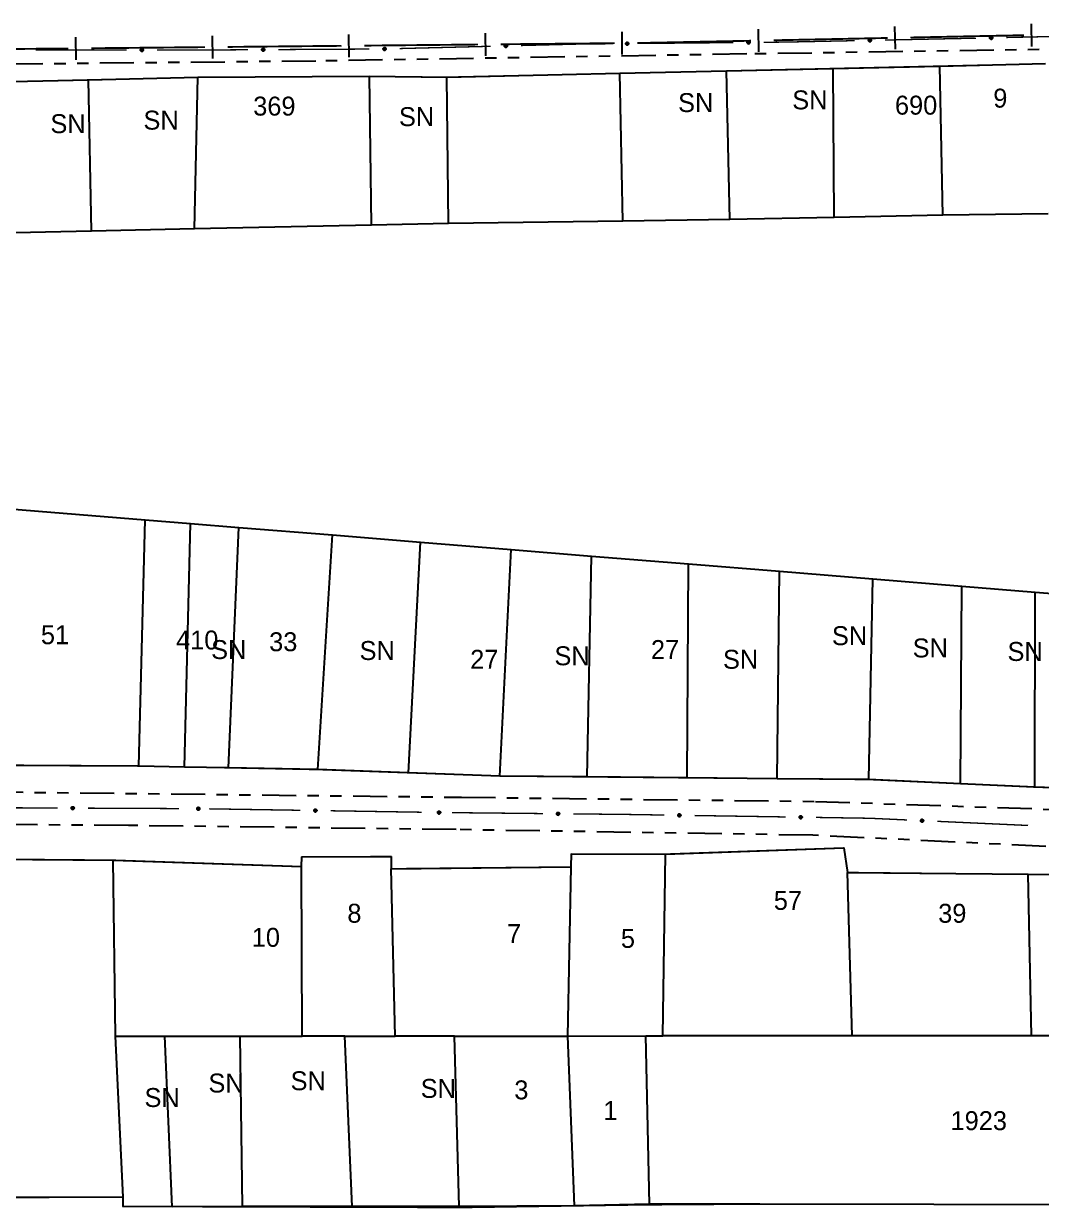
# Model space of a CAD drawing. Extents: x 203196 to 204359, y 4872588 to 4874244.
# Drawn here: x 204105.9 to 204240, y 4873557.6 to 4873713.9 of the extents above; entities that cross this region are included whole.
import ezdxf
from ezdxf.enums import TextEntityAlignment as Align

# ---------------------------------------------------------------- set-up
doc = ezdxf.new("R2010")
doc.units = 0
doc.header["$LTSCALE"] = 1.5
doc.header["$MEASUREMENT"] = 0
doc.linetypes.add('TRACO_25', pattern=[8, 3, -1, 1, -1, 1, -1])
for name, color, linetype in [('CD_MALHA_LOTES', 7, 'CONTINUOUS'), ('LM-LIM-SETORES-BAIRROS', 250, 'CONTINUOUS'), ('RU-QUADRA', 210, 'CONTINUOUS'), ('SV-EIXO-RUA-N-PAV', 6, 'CONTINUOUS'), ('SV-RUA-NAO-PAV', 7, 'CONTINUOUS'), ('Th_NmrPort', 1, 'CONTINUOUS')]:
    doc.layers.add(name, color=color, linetype=linetype)

msp = doc.modelspace()

# ---------------------------------------------------------------- linework, layer by layer
at = {"layer": 'CD_MALHA_LOTES', "linetype": 'Continuous', "flags": 128}
for points in [[(204161.649775, 4873706.824775), (204184.482501, 4873707.334214)], [(204184.482501, 4873707.334214), (204198.512953, 4873707.650781)], [(204184.844024, 4873687.829437), (204184.482501, 4873707.334214)], [(204198.512953, 4873707.650781), (204212.592123, 4873707.968446)], [(204198.9757, 4873688.025681), (204198.512953, 4873707.650781)], [(204212.592123, 4873707.968446), (204226.64793, 4873708.285584)], [(204212.70841, 4873688.305556), (204212.592123, 4873707.968446)], [(204226.64793, 4873708.285584), (204240.568595, 4873708.599673)], [(204227.053846, 4873688.597918), (204226.64793, 4873708.285584)], [(204100.287601, 4873706.144831), (204114.419781, 4873706.468412)], [(204114.419781, 4873706.468412), (204128.830483, 4873706.798371)], [(204114.80026, 4873686.52219), (204114.419781, 4873706.468412)], [(204128.384003, 4873686.824741), (204128.830483, 4873706.798371)], [(204128.830483, 4873706.798371), (204151.476302, 4873706.933023)], [(204151.476302, 4873706.933023), (204161.649775, 4873706.824775)], [(204151.745051, 4873687.30295), (204151.476302, 4873706.933023)], [(204161.898735, 4873687.5108), (204161.649775, 4873706.824775)], [(204212.70841, 4873688.305556), (204198.9757, 4873688.025681)], [(204227.053846, 4873688.597918), (204212.70841, 4873688.305556)], [(204240.963448, 4873688.772843), (204227.053846, 4873688.597918)], [(204128.384003, 4873686.824741), (204114.80026, 4873686.52219)], [(204151.745051, 4873687.30295), (204128.384003, 4873686.824741)], [(204161.898735, 4873687.5108), (204151.745051, 4873687.30295)], [(204184.844024, 4873687.829437), (204161.898735, 4873687.5108)], [(204198.9757, 4873688.025681), (204184.844024, 4873687.829437)], [(204114.80026, 4873686.52219), (204100.664875, 4873686.207352)], [(204098.611035, 4873650.337062), (204121.872679, 4873648.444649)], [(204121.068687, 4873615.94393), (204121.872679, 4873648.444649)], [(204121.872679, 4873648.444649), (204127.846459, 4873647.958662)], [(204127.067441, 4873615.827135), (204127.846459, 4873647.958662)], [(204127.846459, 4873647.958662), (204134.222182, 4873647.439976)], [(204132.859755, 4873615.71436), (204134.222182, 4873647.439976)], [(204134.222182, 4873647.439976), (204146.578416, 4873646.434755)], [(204144.649164, 4873615.482847), (204146.578416, 4873646.434755)], [(204146.578416, 4873646.434755), (204158.206866, 4873645.488741)], [(204156.616146, 4873615.057477), (204158.206866, 4873645.488741)], [(204158.206866, 4873645.488741), (204170.138674, 4873644.518049)], [(204168.66159, 4873614.627998), (204170.138674, 4873644.518049)], [(204170.138674, 4873644.518049), (204180.717965, 4873643.657388)], [(204180.167877, 4873614.519375), (204180.717965, 4873643.657388)], [(204180.717965, 4873643.657388), (204193.519221, 4873642.615963)], [(204193.355144, 4873614.394884), (204193.519221, 4873642.615963)], [(204193.519221, 4873642.615963), (204205.500092, 4873641.641279)], [(204205.230454, 4873614.282777), (204205.500092, 4873641.641279)], [(204205.500092, 4873641.641279), (204217.809549, 4873640.639864)], [(204217.305822, 4873614.168782), (204217.809549, 4873640.639864)], [(204217.809549, 4873640.639864), (204229.569919, 4873639.683118)], [(204229.390232, 4873613.615412), (204229.569919, 4873639.683118)], [(204229.569919, 4873639.683118), (204239.244788, 4873638.896035)], [(204239.199091, 4873613.166244), (204239.244788, 4873638.896035)], [(204239.244788, 4873638.896035), (204249.286818, 4873638.079083)], [(204121.068687, 4873615.94393), (204098.243493, 4873616.056042)], [(204127.067441, 4873615.827135), (204121.068687, 4873615.94393)], [(204132.859755, 4873615.71436), (204127.067441, 4873615.827135)], [(204144.649164, 4873615.482847), (204132.859755, 4873615.71436)], [(204156.616146, 4873615.057477), (204144.649164, 4873615.482847)], [(204168.66159, 4873614.627998), (204156.616146, 4873615.057477)], [(204180.167877, 4873614.519375), (204168.66159, 4873614.627998)], [(204193.355144, 4873614.394884), (204180.167877, 4873614.519375)], [(204205.230454, 4873614.282777), (204193.355144, 4873614.394884)], [(204217.305822, 4873614.168782), (204205.230454, 4873614.282777)], [(204229.390232, 4873613.615412), (204217.305822, 4873614.168782)], [(204239.199091, 4873613.166244), (204229.390232, 4873613.615412)], [(204249.573125, 4873612.809337), (204239.199091, 4873613.166244)], [(204069.84005, 4873603.954763), (204117.677887, 4873603.555128)], [(204142.506696, 4873602.710357), (204142.524713, 4873603.96585)], [(204142.524713, 4873603.96585), (204154.29891, 4873604.044569)], [(204154.29891, 4873604.044569), (204154.335612, 4873602.423479)], [(204178.056147, 4873602.662777), (204178.089442, 4873604.366494)], [(204178.089442, 4873604.366494), (204190.493775, 4873604.356172)], [(204190.139159, 4873580.35465), (204190.493775, 4873604.356172)], [(204190.493775, 4873604.356172), (204214.000902, 4873605.17204)], [(204214.000902, 4873605.17204), (204214.468691, 4873601.93199)], [(204117.977616, 4873580.345363), (204117.677887, 4873603.555128)], [(204117.677887, 4873603.555128), (204142.506696, 4873602.710357)], [(204142.572759, 4873580.348528), (204142.506696, 4873602.710357)], [(204154.335612, 4873602.423479), (204178.056147, 4873602.662777)], [(204154.828674, 4873580.350105), (204154.335612, 4873602.423479)], [(204177.628429, 4873580.35304), (204178.056147, 4873602.662777)], [(204214.468691, 4873601.93199), (204238.313437, 4873601.679668)], [(204215.091814, 4873580.357861), (204214.468691, 4873601.93199)], [(204238.313437, 4873601.679668), (204251.456481, 4873601.563463)], [(204238.764617, 4873580.360908), (204238.313437, 4873601.679668)], [(204117.977616, 4873580.345363), (204124.473442, 4873580.346199)], [(204119.005839, 4873559.080837), (204117.977616, 4873580.345363)], [(204124.473442, 4873580.346199), (204134.389162, 4873580.347475)], [(204125.461727, 4873557.836295), (204124.473442, 4873580.346199)], [(204134.389162, 4873580.347475), (204142.572759, 4873580.348528)], [(204134.710417, 4873557.856428), (204134.389162, 4873580.347475)], [(204148.203114, 4873580.349253), (204142.572759, 4873580.348528)], [(204148.203114, 4873580.349253), (204154.828674, 4873580.350105)], [(204149.166835, 4873557.856428), (204148.203114, 4873580.349253)], [(204162.659573, 4873580.351113), (204154.828674, 4873580.350105)], [(204162.659573, 4873580.351113), (204177.628429, 4873580.35304)], [(204163.301999, 4873557.856428), (204162.659573, 4873580.351113)], [(204177.628429, 4873580.35304), (204187.908959, 4873580.354363)], [(204178.473029, 4873557.937831), (204177.628429, 4873580.35304)], [(204187.908959, 4873580.354363), (204190.139159, 4873580.35465)], [(204188.35979, 4873558.177682), (204187.908959, 4873580.354363)], [(204280.714868, 4873580.366307), (204271.785313, 4873558.06069), (204202.922839, 4873558.170631), (204188.35979, 4873558.177682)], [(204215.091814, 4873580.357861), (204190.139159, 4873580.35465)], [(204238.764617, 4873580.360908), (204215.091814, 4873580.357861)], [(204248.233184, 4873580.362127), (204238.764617, 4873580.360908)], [(204119.005839, 4873559.080837), (204074.357603, 4873558.962721)], [(204118.968983, 4873557.856428), (204119.005839, 4873559.080837)], [(204125.461727, 4873557.836295), (204118.968983, 4873557.856428)], [(204134.710417, 4873557.856428), (204125.461727, 4873557.836295)], [(204149.166835, 4873557.856428), (204134.710417, 4873557.856428)], [(204163.301999, 4873557.856428), (204149.166835, 4873557.856428)], [(204178.473029, 4873557.937831), (204163.301999, 4873557.856428)], [(204188.35979, 4873558.177682), (204178.473029, 4873557.937831)]]:
    msp.add_lwpolyline(points, dxfattribs=at)
at = {"layer": 'LM-LIM-SETORES-BAIRROS'}
for points in [[(204220.792579, 4873710.506143), (204220.731817, 4873713.505527)], [(204238.788886, 4873710.870712), (204238.728125, 4873713.870096)], [(204112.786943, 4873709.112086), (204112.758039, 4873712.111947)], [(204130.786108, 4873709.285512), (204130.757203, 4873712.285373)], [(204148.785272, 4873709.458939), (204148.756368, 4873712.458799)], [(204166.784437, 4873709.632365), (204166.755532, 4873712.632226)], [(204184.783601, 4873709.805791), (204184.754697, 4873712.805652)], [(204202.796271, 4873710.141574), (204202.73551, 4873713.140958)]]:
    msp.add_lwpolyline(points, dxfattribs=at)
at = {"layer": 'LM-LIM-SETORES-BAIRROS', "const_width": 0.25}
for points in [[(204187.501303, 4873711.332036), (204201.766095, 4873711.621012)], [(204204.76548, 4873711.681774), (204219.762403, 4873711.985581)], [(204222.761788, 4873712.046343), (204237.758711, 4873712.35015)], [(204096.773234, 4873710.45786), (204111.772537, 4873710.602382)], [(204114.772398, 4873710.631286), (204129.771702, 4873710.775808)], [(204132.771563, 4873710.804712), (204147.770866, 4873710.949234)], [(204150.770727, 4873710.978139), (204165.770031, 4873711.12266)], [(204168.769892, 4873711.151565), (204183.769195, 4873711.296087)], [(204186.769056, 4873711.324991), (204187.501303, 4873711.332036)]]:
    msp.add_lwpolyline(points, dxfattribs=at)
at = {"layer": 'RU-QUADRA', "linetype": 'Continuous', "const_width": 0.18, "flags": 128}
for points in [[(204240.568595, 4873708.599673), (204226.64793, 4873708.285584), (204212.592123, 4873707.968446), (204198.512953, 4873707.650781), (204184.482501, 4873707.334214), (204161.649775, 4873706.824775), (204151.476302, 4873706.933023), (204128.830483, 4873706.798371), (204114.419781, 4873706.468412), (204100.287601, 4873706.144831)], [(204098.243493, 4873616.056042), (204108.884292, 4873616.003777), (204121.068687, 4873615.94393), (204132.859755, 4873615.71436), (204144.73108, 4873615.481238), (204156.616146, 4873615.057477), (204168.66159, 4873614.627998), (204193.355144, 4873614.394884), (204205.230454, 4873614.282777), (204217.305822, 4873614.168782), (204229.390232, 4873613.615412), (204239.199091, 4873613.166244), (204249.573125, 4873612.809337)], [(204251.456481, 4873601.563463), (204238.313437, 4873601.679668), (204214.468691, 4873601.93199), (204214.000902, 4873605.17204), (204190.493775, 4873604.356172), (204178.089442, 4873604.366494), (204178.056147, 4873602.662777), (204166.19825, 4873602.543152), (204154.335612, 4873602.423479), (204154.29891, 4873604.044569), (204142.524713, 4873603.96585), (204142.506696, 4873602.710357), (204117.677887, 4873603.555128), (204069.84005, 4873603.954763)], [(204074.357603, 4873558.962721), (204119.005839, 4873559.080837), (204118.968983, 4873557.856428), (204163.776681, 4873557.717484), (204178.473029, 4873557.937831), (204187.294182, 4873558.07009), (204202.922839, 4873558.170631), (204271.785313, 4873558.06069)]]:
    msp.add_lwpolyline(points, dxfattribs=at)
at = {"layer": 'SV-EIXO-RUA-N-PAV'}
for points in [[(204217.295107, 4873711.779277), (204217.328471, 4873711.815039), (204217.364458, 4873711.838952), (204217.400213, 4873711.850258), (204217.434415, 4873711.85201), (204217.469606, 4873711.849861), (204217.504609, 4873711.839867), (204217.541, 4873711.820169), (204217.577109, 4873711.786953), (204217.599183, 4873711.748477), (204217.612142, 4873711.714016), (204217.616022, 4873711.678458), (204217.613362, 4873711.644306), (204217.601778, 4873711.608291), (204217.581456, 4873711.571606), (204217.547177, 4873711.536106), (204217.511736, 4873711.512904), (204217.476864, 4873711.502877), (204217.441092, 4873711.499203), (204217.40519, 4873711.501827), (204217.370888, 4873711.511835), (204217.333989, 4873711.532363), (204217.299398, 4873711.566661), (204217.275854, 4873711.601745), (204217.26534, 4873711.636467), (204217.262515, 4873711.671766), (204217.264241, 4873711.707089), (204217.272823, 4873711.742693), (204217.295107, 4873711.779277)], [(204233.291516, 4873712.109929), (204233.324824, 4873712.145743), (204233.360774, 4873712.169712), (204233.396512, 4873712.181074), (204233.43071, 4873712.182879), (204233.465905, 4873712.180785), (204233.500923, 4873712.170846), (204233.537345, 4873712.151205), (204233.573506, 4873712.118045), (204233.59564, 4873712.079604), (204233.608653, 4873712.045163), (204233.612589, 4873712.009611), (204233.609982, 4873711.975455), (204233.598454, 4873711.939422), (204233.57819, 4873711.902706), (204233.543966, 4873711.867152), (204233.508561, 4873711.843895), (204233.473705, 4873711.833813), (204233.437938, 4873711.830083), (204233.402033, 4873711.832651), (204233.367715, 4873711.842606), (204233.330784, 4873711.863076), (204233.29614, 4873711.89732), (204233.272541, 4873711.932367), (204233.261972, 4873711.967073), (204233.259092, 4873712.002368), (204233.260763, 4873712.037693), (204233.269289, 4873712.07331), (204233.291516, 4873712.109929)], [(204121.309424, 4873710.513382), (204121.34351, 4873710.548455), (204121.379978, 4873710.571628), (204121.415957, 4873710.582202), (204121.450187, 4873710.583255), (204121.485327, 4873710.580388), (204121.520118, 4873710.569681), (204121.5561, 4873710.549245), (204121.591523, 4873710.515298), (204121.612807, 4873710.47638), (204121.62506, 4873710.441661), (204121.628214, 4873710.406032), (204121.624857, 4873710.371941), (204121.61254, 4873710.33617), (204121.591474, 4873710.299908), (204121.556477, 4873710.265115), (204121.520569, 4873710.242642), (204121.4855, 4873710.233328), (204121.44966, 4873710.230385), (204121.41382, 4873710.233741), (204121.379729, 4873710.244448), (204121.343257, 4873710.265725), (204121.309374, 4873710.300722), (204121.28655, 4873710.33628), (204121.276747, 4873710.371209), (204121.274644, 4873710.406558), (204121.27709, 4873710.441839), (204121.286397, 4873710.47726), (204121.309424, 4873710.513382)], [(204137.308695, 4873710.553725), (204137.342588, 4873710.588986), (204137.378928, 4873710.61236), (204137.414848, 4873710.623131), (204137.449072, 4873710.624373), (204137.484227, 4873710.6217), (204137.519076, 4873710.611185), (204137.55517, 4873710.590947), (204137.59078, 4873710.557196), (204137.612278, 4873710.518396), (204137.624722, 4873710.483745), (204137.628072, 4873710.448133), (204137.624903, 4873710.414025), (204137.612783, 4873710.378186), (204137.591917, 4873710.341809), (204137.557112, 4873710.306823), (204137.521329, 4873710.284152), (204137.486312, 4873710.274646), (204137.450489, 4873710.271505), (204137.41463, 4873710.274664), (204137.380481, 4873710.285183), (204137.343892, 4873710.306259), (204137.309817, 4873710.341068), (204137.286798, 4873710.3765), (204137.276802, 4873710.411374), (204137.274504, 4873710.446712), (204137.276756, 4873710.482005), (204137.285868, 4873710.517477), (204137.308695, 4873710.553725)], [(204153.306251, 4873710.647164), (204153.339454, 4873710.683075), (204153.375333, 4873710.707149), (204153.411038, 4873710.718615), (204153.445231, 4873710.72052), (204153.480432, 4873710.718529), (204153.515479, 4873710.708692), (204153.551958, 4873710.689158), (204153.588216, 4873710.656104), (204153.610462, 4873710.617728), (204153.623576, 4873710.583325), (204153.627615, 4873710.547784), (204153.625108, 4873710.513621), (204153.613686, 4873710.477554), (204153.593529, 4873710.440779), (204153.559409, 4873710.405125), (204153.524072, 4873710.381765), (204153.489246, 4873710.371581), (204153.45349, 4873710.367746), (204153.417577, 4873710.37021), (204153.38323, 4873710.380064), (204153.34624, 4873710.400426), (204153.311496, 4873710.434568), (204153.287794, 4873710.469547), (204153.277124, 4873710.504221), (204153.274141, 4873710.539508), (204153.275709, 4873710.574838), (204153.284131, 4873710.610479), (204153.306251, 4873710.647164)], [(204169.301253, 4873711.047041), (204169.334456, 4873711.082952), (204169.370336, 4873711.107027), (204169.40604, 4873711.118492), (204169.440233, 4873711.120398), (204169.475434, 4873711.118407), (204169.510481, 4873711.10857), (204169.54696, 4873711.089035), (204169.583218, 4873711.055981), (204169.605464, 4873711.017605), (204169.618578, 4873710.983202), (204169.622617, 4873710.947662), (204169.62011, 4873710.913499), (204169.608688, 4873710.877432), (204169.588531, 4873710.840657), (204169.554411, 4873710.805003), (204169.519074, 4873710.781642), (204169.484248, 4873710.771459), (204169.448492, 4873710.767624), (204169.41258, 4873710.770087), (204169.378233, 4873710.779942), (204169.341242, 4873710.800304), (204169.306498, 4873710.834446), (204169.282796, 4873710.869425), (204169.272127, 4873710.904099), (204169.269144, 4873710.939385), (204169.270711, 4873710.974715), (204169.279133, 4873711.010357), (204169.301253, 4873711.047041)], [(204185.29959, 4873711.352196), (204185.333342, 4873711.387591), (204185.369588, 4873711.41111), (204185.405465, 4873711.422025), (204185.439683, 4873711.423403), (204185.474849, 4873711.42087), (204185.50974, 4873711.410494), (204185.545914, 4873711.390401), (204185.581658, 4873711.356792), (204185.603311, 4873711.318078), (204185.615893, 4873711.283477), (204185.619385, 4873711.247879), (204185.616352, 4873711.213758), (204185.604376, 4873711.177872), (204185.583654, 4873711.141411), (204185.54899, 4873711.106287), (204185.513297, 4873711.083474), (204185.478318, 4873711.073828), (204185.442508, 4873711.070544), (204185.406637, 4873711.07356), (204185.372446, 4873711.083942), (204185.335774, 4873711.104872), (204185.301559, 4873711.139545), (204185.278399, 4873711.174885), (204185.268265, 4873711.209719), (204185.265826, 4873711.245047), (204185.267937, 4873711.280349), (204185.276907, 4873711.315857), (204185.29959, 4873711.352196)], [(204201.298853, 4873711.505672), (204201.332605, 4873711.541068), (204201.368852, 4873711.564586), (204201.404728, 4873711.575501), (204201.438947, 4873711.576879), (204201.474113, 4873711.574347), (204201.509004, 4873711.563971), (204201.545178, 4873711.543877), (204201.580922, 4873711.510268), (204201.602575, 4873711.471554), (204201.615157, 4873711.436953), (204201.618649, 4873711.401355), (204201.615616, 4873711.367234), (204201.60364, 4873711.331348), (204201.582918, 4873711.294887), (204201.548254, 4873711.259763), (204201.512561, 4873711.23695), (204201.477582, 4873711.227304), (204201.441772, 4873711.22402), (204201.405901, 4873711.227036), (204201.37171, 4873711.237419), (204201.335037, 4873711.258348), (204201.300823, 4873711.293021), (204201.277663, 4873711.328361), (204201.267529, 4873711.363195), (204201.26509, 4873711.398523), (204201.267201, 4873711.433825), (204201.276171, 4873711.469333), (204201.298853, 4873711.505672)], [(204112.189322, 4873610.525419), (204112.223574, 4873610.56033), (204112.260151, 4873610.583331), (204112.296179, 4873610.593735), (204112.330414, 4873610.594626), (204112.36554, 4873610.591593), (204112.40028, 4873610.580722), (204112.436165, 4873610.560116), (204112.471428, 4873610.526002), (204112.492527, 4873610.486984), (204112.504616, 4873610.452208), (204112.507601, 4873610.416564), (204112.504083, 4873610.38249), (204112.491598, 4873610.346777), (204112.47036, 4873610.310615), (204112.4352, 4873610.275987), (204112.399186, 4873610.253684), (204112.364073, 4873610.244536), (204112.32822, 4873610.241762), (204112.292396, 4873610.245288), (204112.258356, 4873610.256156), (204112.221985, 4873610.277605), (204112.188267, 4873610.312761), (204112.165612, 4873610.348426), (204112.155974, 4873610.383401), (204112.154038, 4873610.418761), (204112.156651, 4873610.454029), (204112.166125, 4873610.489406), (204112.189322, 4873610.525419)], [(204128.755739, 4873610.450352), (204128.790385, 4873610.484874), (204128.82722, 4873610.507458), (204128.863364, 4873610.517453), (204128.897606, 4873610.517956), (204128.932696, 4873610.514525), (204128.967311, 4873610.503261), (204129.00296, 4873610.482249), (204129.037833, 4873610.447738), (204129.058489, 4873610.408483), (204129.070183, 4873610.373572), (204129.072764, 4873610.337896), (204129.06886, 4873610.303864), (204129.055971, 4873610.268296), (204129.034324, 4873610.232377), (204128.998773, 4873610.19815), (204128.962509, 4873610.176256), (204128.927295, 4873610.167507), (204128.891413, 4873610.16514), (204128.855631, 4873610.169072), (204128.821716, 4873610.180325), (204128.785591, 4873610.202184), (204128.752274, 4873610.237721), (204128.730024, 4873610.273641), (204128.720783, 4873610.308723), (204128.719248, 4873610.344102), (204128.722261, 4873610.379338), (204128.732135, 4873610.414605), (204128.755739, 4873610.450352)], [(204144.188442, 4873610.203919), (204144.223087, 4873610.23844), (204144.259922, 4873610.261025), (204144.296067, 4873610.271019), (204144.330309, 4873610.271523), (204144.365399, 4873610.268092), (204144.400013, 4873610.256828), (204144.435662, 4873610.235816), (204144.470536, 4873610.201305), (204144.491192, 4873610.16205), (204144.502886, 4873610.127139), (204144.505467, 4873610.091463), (204144.501563, 4873610.057431), (204144.488673, 4873610.021862), (204144.467027, 4873609.985943), (204144.431476, 4873609.951717), (204144.395212, 4873609.929823), (204144.359998, 4873609.921074), (204144.324115, 4873609.918707), (204144.288333, 4873609.922638), (204144.254419, 4873609.933891), (204144.218293, 4873609.955751), (204144.184976, 4873609.991287), (204144.162727, 4873610.027207), (204144.153486, 4873610.062289), (204144.151951, 4873610.097668), (204144.154964, 4873610.132905), (204144.164838, 4873610.168171), (204144.188442, 4873610.203919)], [(204160.491415, 4873609.94278), (204160.525864, 4873609.977497), (204160.562571, 4873610.00029), (204160.598658, 4873610.010488), (204160.632897, 4873610.011186), (204160.668006, 4873610.007953), (204160.702684, 4873609.996885), (204160.738451, 4873609.976075), (204160.773519, 4873609.941762), (204160.794397, 4873609.902625), (204160.806288, 4873609.86778), (204160.809071, 4873609.83212), (204160.80536, 4873609.798066), (204160.792671, 4873609.762425), (204160.771229, 4873609.726384), (204160.735872, 4873609.691957), (204160.699732, 4873609.669858), (204160.664568, 4873609.66091), (204160.6287, 4873609.65834), (204160.592896, 4873609.662069), (204160.558918, 4873609.67313), (204160.52267, 4873609.694785), (204160.489152, 4873609.730132), (204160.4667, 4873609.765926), (204160.457261, 4873609.800955), (204160.455525, 4873609.836325), (204160.458339, 4873609.871578), (204160.468014, 4873609.9069), (204160.491415, 4873609.94278)], [(204176.184896, 4873609.780986), (204176.219346, 4873609.815702), (204176.256052, 4873609.838495), (204176.29214, 4873609.848694), (204176.326379, 4873609.849391), (204176.361487, 4873609.846159), (204176.396165, 4873609.835091), (204176.431932, 4873609.814281), (204176.467, 4873609.779967), (204176.487878, 4873609.74083), (204176.499769, 4873609.705986), (204176.502552, 4873609.670325), (204176.498841, 4873609.636272), (204176.486153, 4873609.600631), (204176.46471, 4873609.56459), (204176.429353, 4873609.530162), (204176.393213, 4873609.508064), (204176.358049, 4873609.499116), (204176.322181, 4873609.496545), (204176.286377, 4873609.500275), (204176.2524, 4873609.511336), (204176.216151, 4873609.53299), (204176.182634, 4873609.568338), (204176.160181, 4873609.604131), (204176.150742, 4873609.63916), (204176.149006, 4873609.67453), (204176.15182, 4873609.709783), (204176.161495, 4873609.745105), (204176.184896, 4873609.780986)], [(204192.18415, 4873609.578354), (204192.218787, 4873609.612884), (204192.255617, 4873609.635478), (204192.291759, 4873609.645482), (204192.326001, 4873609.645993), (204192.361091, 4873609.642572), (204192.395709, 4873609.631316), (204192.431363, 4873609.610313), (204192.466245, 4873609.575811), (204192.486911, 4873609.536561), (204192.498614, 4873609.501653), (204192.501203, 4873609.465978), (204192.497308, 4873609.431945), (204192.484428, 4873609.396373), (204192.46279, 4873609.360449), (204192.427248, 4873609.326213), (204192.390989, 4873609.30431), (204192.355777, 4873609.295552), (204192.319895, 4873609.293176), (204192.284113, 4873609.297099), (204192.250195, 4873609.308343), (204192.214064, 4873609.330194), (204192.180738, 4873609.365722), (204192.15848, 4873609.401636), (204192.14923, 4873609.436716), (204192.147686, 4873609.472094), (204192.15069, 4873609.507331), (204192.160556, 4873609.542601), (204192.18415, 4873609.578354)], [(204208.182174, 4873609.326909), (204208.216811, 4873609.361439), (204208.253641, 4873609.384033), (204208.289783, 4873609.394036), (204208.324025, 4873609.394548), (204208.359116, 4873609.391126), (204208.393733, 4873609.379871), (204208.429387, 4873609.358868), (204208.464269, 4873609.324365), (204208.484935, 4873609.285116), (204208.496638, 4873609.250207), (204208.499228, 4873609.214532), (204208.495332, 4873609.180499), (204208.482452, 4873609.144927), (204208.460814, 4873609.109003), (204208.425272, 4873609.074767), (204208.389013, 4873609.052864), (204208.353801, 4873609.044107), (204208.31792, 4873609.04173), (204208.282137, 4873609.045653), (204208.248219, 4873609.056898), (204208.212088, 4873609.078748), (204208.178762, 4873609.114276), (204208.156504, 4873609.15019), (204208.147254, 4873609.18527), (204208.14571, 4873609.220649), (204208.148714, 4873609.255886), (204208.15858, 4873609.291155), (204208.182174, 4873609.326909)], [(204224.177342, 4873608.875022), (204224.212993, 4873608.908504), (204224.250479, 4873608.92999), (204224.286903, 4873608.938912), (204224.321145, 4873608.938403), (204224.356118, 4873608.933937), (204224.390385, 4873608.921654), (204224.425397, 4873608.899598), (204224.459235, 4873608.864071), (204224.478722, 4873608.824223), (204224.489379, 4873608.788982), (204224.490904, 4873608.753245), (204224.485997, 4873608.719343), (204224.472061, 4873608.684171), (204224.449363, 4873608.648908), (204224.412816, 4873608.615747), (204224.37592, 4873608.594934), (204224.340463, 4873608.58723), (204224.304526, 4873608.585924), (204224.268876, 4873608.590912), (204224.235309, 4873608.603162), (204224.199845, 4873608.62608), (204224.167593, 4873608.662585), (204224.146415, 4873608.699147), (204224.138215, 4873608.734487), (204224.137726, 4873608.769896), (204224.141779, 4873608.805028), (204224.152692, 4873608.839987), (204224.177342, 4873608.875022)]]:
    msp.add_lwpolyline(points, close=True, dxfattribs=at)
for points in [[(204217.264241, 4873711.707089), (204217.599183, 4873711.748477)], [(204217.267142, 4873711.690601), (204217.600652, 4873711.732927)], [(204217.272823, 4873711.742693), (204217.577109, 4873711.786953)], [(204217.273264, 4873711.724847), (204217.583554, 4873711.768062)], [(204217.284842, 4873711.759204), (204217.55557, 4873711.801608)], [(204217.295107, 4873711.779277), (204217.541, 4873711.820169)], [(204217.314072, 4873711.798019), (204217.515419, 4873711.829445)], [(204217.328471, 4873711.815039), (204217.504609, 4873711.839867)], [(204217.348926, 4873711.828759), (204217.478277, 4873711.843696)], [(204217.364458, 4873711.838952), (204217.469606, 4873711.849861)], [(204233.259092, 4873712.002368), (204233.608653, 4873712.045163)], [(204233.260763, 4873712.037693), (204233.59564, 4873712.079604)], [(204233.261972, 4873711.967073), (204233.612589, 4873712.009611)], [(204233.263139, 4873711.984346), (204233.608921, 4873712.024736)], [(204233.26369, 4873712.021209), (204233.597134, 4873712.064056)], [(204233.269289, 4873712.07331), (204233.573506, 4873712.118045)], [(204233.269758, 4873712.055465), (204233.57998, 4873712.099164)], [(204233.270743, 4873711.949028), (204233.608279, 4873711.991965)], [(204233.272541, 4873711.932367), (204233.609982, 4873711.975455)], [(204233.281283, 4873712.08984), (204233.551944, 4873712.132666)], [(204233.286532, 4873711.91389), (204233.599513, 4873711.956285)], [(204233.291516, 4873712.109929), (204233.537345, 4873712.151205)], [(204233.29614, 4873711.89732), (204233.598454, 4873711.939422)], [(204233.310452, 4873712.1287), (204233.51175, 4873712.160441)], [(204233.317267, 4873711.881812), (204233.58529, 4873711.920485)], [(204233.324824, 4873712.145743), (204233.500923, 4873712.170846)], [(204233.330784, 4873711.863076), (204233.57819, 4873711.902706)], [(204233.345258, 4873712.159495), (204233.474585, 4873712.174634)], [(204233.354702, 4873711.855341), (204233.553332, 4873711.884293)], [(204233.360774, 4873712.169712), (204233.465905, 4873712.180785)], [(204233.367715, 4873711.842606), (204233.543966, 4873711.867152)], [(204233.389199, 4873711.83836), (204233.51986, 4873711.854893)], [(204233.402033, 4873711.832651), (204233.508561, 4873711.843895)], [(204121.274644, 4873710.406558), (204121.62506, 4873710.441661)], [(204121.276747, 4873710.371209), (204121.628214, 4873710.406032)], [(204121.27709, 4873710.441839), (204121.612807, 4873710.47638)], [(204121.278293, 4873710.388452), (204121.624879, 4873710.421233)], [(204121.279654, 4873710.425294), (204121.613959, 4873710.460803)], [(204121.285119, 4873710.352975), (204121.623517, 4873710.388485)], [(204121.286397, 4873710.47726), (204121.591523, 4873710.515298)], [(204121.286474, 4873710.459408), (204121.597581, 4873710.49628)], [(204121.28655, 4873710.33628), (204121.624857, 4873710.371941)], [(204121.298751, 4873710.493522), (204121.570288, 4873710.53039)], [(204121.300132, 4873710.317499), (204121.613969, 4873710.353006)], [(204121.309374, 4873710.300722), (204121.61254, 4873710.33617)], [(204121.309424, 4873710.513382), (204121.5561, 4873710.549245)], [(204121.328767, 4873710.531732), (204121.530714, 4873710.559041)], [(204121.330155, 4873710.284753), (204121.598963, 4873710.317527)], [(204121.343257, 4873710.265725), (204121.591474, 4873710.299908)], [(204121.34351, 4873710.548455), (204121.520118, 4873710.569681)], [(204121.364242, 4873710.561755), (204121.49387, 4873710.574048)], [(204121.366999, 4873710.257466), (204121.566217, 4873710.282047)], [(204121.379729, 4873710.244448), (204121.556477, 4873710.265115)], [(204121.379978, 4873710.571628), (204121.485327, 4873710.580388)], [(204121.401114, 4873710.239731), (204121.532107, 4873710.253388)], [(204121.41382, 4873710.233741), (204121.520569, 4873710.242642)], [(204137.274504, 4873710.446712), (204137.624722, 4873710.483745)], [(204137.276756, 4873710.482005), (204137.612278, 4873710.518396)], [(204137.276802, 4873710.411374), (204137.628072, 4873710.448133)], [(204137.278253, 4873710.428626), (204137.624653, 4873710.463316)], [(204137.279412, 4873710.465475), (204137.613516, 4873710.502826)], [(204137.285275, 4873710.393187), (204137.623472, 4873710.430561)], [(204137.285868, 4873710.517477), (204137.59078, 4873710.557196)], [(204137.286043, 4873710.499626), (204137.596943, 4873710.538211)], [(204137.286798, 4873710.3765), (204137.624903, 4873710.414025)], [(204137.298132, 4873710.533808), (204137.569462, 4873710.57217)], [(204137.300483, 4873710.357795), (204137.61412, 4873710.39503)], [(204137.308695, 4873710.553725), (204137.55517, 4873710.590947)], [(204137.309817, 4873710.341068), (204137.612783, 4873710.378186)], [(204137.327937, 4873710.572182), (204137.529731, 4873710.600603)], [(204137.330686, 4873710.325215), (204137.599309, 4873710.359469)], [(204137.342588, 4873710.588986), (204137.519076, 4873710.611185)], [(204137.343892, 4873710.306259), (204137.591917, 4873710.341809)], [(204137.363246, 4873710.6024), (204137.492805, 4873710.615406)], [(204137.36768, 4873710.298131), (204137.56676, 4873710.323808)], [(204137.378928, 4873710.61236), (204137.484227, 4873710.6217)], [(204137.380481, 4873710.285183), (204137.557112, 4873710.306823)], [(204137.401892, 4873710.280584), (204137.532808, 4873710.294963)], [(204137.41463, 4873710.274664), (204137.521329, 4873710.284152)], [(204153.274141, 4873710.539508), (204153.623576, 4873710.583325)], [(204153.275709, 4873710.574838), (204153.610462, 4873710.617728)], [(204153.277124, 4873710.504221), (204153.627615, 4873710.547784)], [(204153.278241, 4873710.521498), (204153.623903, 4873710.562898)], [(204153.278684, 4873710.558363), (204153.612001, 4873710.602184)], [(204153.284131, 4873710.610479), (204153.588216, 4873710.656104)], [(204153.284652, 4873710.592636), (204153.594745, 4873710.637242)], [(204153.285948, 4873710.486202), (204153.623357, 4873710.530126)], [(204153.287794, 4873710.469547), (204153.625108, 4873710.513621)], [(204153.296076, 4873710.627045), (204153.566611, 4873710.670662)], [(204153.30184, 4873710.451111), (204153.614695, 4873710.494421)], [(204153.306251, 4873710.647164), (204153.551958, 4873710.689158)], [(204153.311496, 4873710.434568), (204153.613686, 4873710.477554)], [(204153.325132, 4873710.66599), (204153.526336, 4873710.698319)], [(204153.332668, 4873710.419123), (204153.600577, 4873710.458579)], [(204153.339454, 4873710.683075), (204153.515479, 4873710.708692)], [(204153.34624, 4873710.400426), (204153.593529, 4873710.440779)], [(204153.359848, 4873710.696887), (204153.48913, 4873710.712403)], [(204153.370181, 4873710.392761), (204153.568725, 4873710.422294)], [(204153.375333, 4873710.707149), (204153.480432, 4873710.718529)], [(204153.38323, 4873710.380064), (204153.559409, 4873710.405125)], [(204153.404727, 4873710.375881), (204153.535339, 4873710.392796)], [(204153.417577, 4873710.37021), (204153.524072, 4873710.381765)], [(204169.269144, 4873710.939385), (204169.618578, 4873710.983202)], [(204169.270711, 4873710.974715), (204169.605464, 4873711.017605)], [(204169.272127, 4873710.904099), (204169.622617, 4873710.947662)], [(204169.273243, 4873710.921375), (204169.618905, 4873710.962776)], [(204169.273686, 4873710.95824), (204169.607003, 4873711.002062)], [(204169.279133, 4873711.010357), (204169.583218, 4873711.055981)], [(204169.279654, 4873710.992513), (204169.589747, 4873711.037119)], [(204169.28095, 4873710.886079), (204169.618359, 4873710.930003)], [(204169.282796, 4873710.869425), (204169.62011, 4873710.913499)], [(204169.291079, 4873711.026922), (204169.561613, 4873711.070539)], [(204169.296842, 4873710.850988), (204169.609697, 4873710.894298)], [(204169.301253, 4873711.047041), (204169.54696, 4873711.089035)], [(204169.306498, 4873710.834446), (204169.608688, 4873710.877432)], [(204169.320134, 4873711.065867), (204169.521338, 4873711.098196)], [(204169.32767, 4873710.819), (204169.595579, 4873710.858457)], [(204169.334456, 4873711.082952), (204169.510481, 4873711.10857)], [(204169.341242, 4873710.800304), (204169.588531, 4873710.840657)], [(204169.35485, 4873711.096764), (204169.484132, 4873711.112281)], [(204169.365183, 4873710.792639), (204169.563727, 4873710.822172)], [(204169.370336, 4873711.107027), (204169.475434, 4873711.118407)], [(204169.378233, 4873710.779942), (204169.554411, 4873710.805003)], [(204169.399729, 4873710.775758), (204169.530341, 4873710.792673)], [(204169.41258, 4873710.770087), (204169.519074, 4873710.781642)], [(204185.265826, 4873711.245047), (204185.615893, 4873711.283477)], [(204185.267937, 4873711.280349), (204185.603311, 4873711.318078)], [(204185.268265, 4873711.209719), (204185.619385, 4873711.247879)], [(204185.269647, 4873711.226976), (204185.615906, 4873711.263048)], [(204185.270658, 4873711.26383), (204185.604611, 4873711.302513)], [(204185.27681, 4873711.191566), (204185.614855, 4873711.230288)], [(204185.276907, 4873711.315857), (204185.581658, 4873711.356792)], [(204185.277153, 4873711.298007), (204185.587897, 4873711.337832)], [(204185.278399, 4873711.174885), (204185.616352, 4873711.213758)], [(204185.289106, 4873711.332236), (204185.56028, 4873711.371681)], [(204185.292159, 4873711.156234), (204185.605645, 4873711.19472)], [(204185.29959, 4873711.352196), (204185.545914, 4873711.390401)], [(204185.301559, 4873711.139545), (204185.604376, 4873711.177872)], [(204185.318758, 4873711.370729), (204185.520436, 4873711.399955)], [(204185.322491, 4873711.123775), (204185.590976, 4873711.1591)], [(204185.333342, 4873711.387591), (204185.50974, 4873711.410494)], [(204185.335774, 4873711.104872), (204185.583654, 4873711.141411)], [(204185.353946, 4873711.401087), (204185.483452, 4873711.414611)], [(204185.359594, 4873711.096839), (204185.558569, 4873711.12331)], [(204185.369588, 4873711.41111), (204185.474849, 4873711.42087)], [(204185.372446, 4873711.083942), (204185.54899, 4873711.106287)], [(204185.393875, 4873711.079428), (204185.524732, 4873711.094329)], [(204185.406637, 4873711.07356), (204185.513297, 4873711.083474)], [(204201.26509, 4873711.398523), (204201.615157, 4873711.436953)], [(204201.267201, 4873711.433825), (204201.602575, 4873711.471554)], [(204201.267529, 4873711.363195), (204201.618649, 4873711.401355)], [(204201.268911, 4873711.380453), (204201.61517, 4873711.416524)], [(204201.269922, 4873711.417306), (204201.603874, 4873711.455989)], [(204201.276074, 4873711.345042), (204201.614119, 4873711.383764)], [(204201.276171, 4873711.469333), (204201.580922, 4873711.510268)], [(204201.276417, 4873711.451483), (204201.587161, 4873711.491308)], [(204201.277663, 4873711.328361), (204201.615616, 4873711.367234)], [(204201.28837, 4873711.485712), (204201.559544, 4873711.525158)], [(204201.291423, 4873711.30971), (204201.604908, 4873711.348197)], [(204201.298853, 4873711.505672), (204201.545178, 4873711.543877)], [(204201.300823, 4873711.293021), (204201.60364, 4873711.331348)], [(204201.318022, 4873711.524205), (204201.5197, 4873711.553432)], [(204201.321755, 4873711.277251), (204201.59024, 4873711.312577)], [(204201.332605, 4873711.541068), (204201.509004, 4873711.563971)], [(204201.335037, 4873711.258348), (204201.582918, 4873711.294887)], [(204201.35321, 4873711.554564), (204201.482716, 4873711.568087)], [(204201.358857, 4873711.250315), (204201.557833, 4873711.276787)], [(204201.368852, 4873711.564586), (204201.474113, 4873711.574347)], [(204201.37171, 4873711.237419), (204201.548254, 4873711.259763)], [(204201.393139, 4873711.232905), (204201.523996, 4873711.247806)], [(204201.405901, 4873711.227036), (204201.512561, 4873711.23695)], [(204217.262515, 4873711.671766), (204217.612142, 4873711.714016)], [(204217.26534, 4873711.636467), (204217.616022, 4873711.678458)], [(204217.266534, 4873711.653739), (204217.612378, 4873711.693588)], [(204217.274082, 4873711.618408), (204217.611685, 4873711.660819)], [(204217.275854, 4873711.601745), (204217.613362, 4873711.644306)], [(204217.289817, 4873711.583246), (204217.602863, 4873711.625153)], [(204217.299398, 4873711.566661), (204217.601778, 4873711.608291)], [(204217.320501, 4873711.55112), (204217.588584, 4873711.589375)], [(204217.333989, 4873711.532363), (204217.581456, 4873711.571606)], [(204217.357895, 4873711.524591), (204217.55657, 4873711.553233)], [(204217.370888, 4873711.511835), (204217.547177, 4873711.536106)], [(204217.392365, 4873711.507555), (204217.523052, 4873711.523884)], [(204217.40519, 4873711.501827), (204217.511736, 4873711.512904)], [(204112.154038, 4873610.418761), (204112.504616, 4873610.452208)], [(204112.155974, 4873610.383401), (204112.507601, 4873610.416564)], [(204112.156651, 4873610.454029), (204112.492527, 4873610.486984)], [(204112.157602, 4873610.400638), (204112.504338, 4873610.431781)], [(204112.159137, 4873610.437473), (204112.493605, 4873610.471402)], [(204112.16426, 4873610.365129), (204112.502822, 4873610.399039)], [(204112.165612, 4873610.348426), (204112.504083, 4873610.38249)], [(204112.166117, 4873610.471554), (204112.477396, 4873610.506955)], [(204112.166125, 4873610.489406), (204112.471428, 4873610.526002)], [(204112.178556, 4873610.50561), (204112.450263, 4873610.541194)], [(204112.179105, 4873610.329582), (204112.493106, 4873610.363606)], [(204112.188267, 4873610.312761), (204112.491598, 4873610.346777)], [(204112.189322, 4873610.525419), (204112.436165, 4873610.560116)], [(204112.208752, 4873610.543677), (204112.410825, 4873610.570032)], [(204112.208973, 4873610.296695), (204112.477932, 4873610.328198)], [(204112.221985, 4873610.277605), (204112.47036, 4873610.310615)], [(204112.223574, 4873610.56033), (204112.40028, 4873610.580722)], [(204112.244368, 4873610.573532), (204112.374053, 4873610.585212)], [(204112.245688, 4873610.269234), (204112.44502, 4873610.292873)], [(204112.258356, 4873610.256156), (204112.4352, 4873610.275987)], [(204112.260151, 4873610.583331), (204112.36554, 4873610.591593)], [(204112.279719, 4873610.251338), (204112.410775, 4873610.264376)], [(204112.292396, 4873610.245288), (204112.399186, 4873610.253684)], [(204128.719248, 4873610.344102), (204129.070183, 4873610.373572)], [(204128.720783, 4873610.308723), (204129.072764, 4873610.337896)], [(204128.722261, 4873610.379338), (204129.058489, 4873610.408483)], [(204128.722606, 4873610.325939), (204129.069674, 4873610.35315)], [(204128.724559, 4873610.362755), (204129.059391, 4873610.39289)], [(204128.728862, 4873610.290357), (204129.067786, 4873610.320427)], [(204128.730024, 4873610.273641), (204129.06886, 4873610.303864)], [(204128.731925, 4873610.396755), (204129.043585, 4873610.428625)], [(204128.732135, 4873610.414605), (204129.037833, 4873610.447738)], [(204128.743303, 4873610.254644), (204129.05767, 4873610.285107)], [(204128.744749, 4873610.430667), (204129.016843, 4873610.463169)], [(204128.752274, 4873610.237721), (204129.055971, 4873610.268296)], [(204128.755739, 4873610.450352), (204129.00296, 4873610.482249)], [(204128.772796, 4873610.221421), (204129.042095, 4873610.249873)], [(204128.775375, 4873610.46839), (204128.977734, 4873610.492452)], [(204128.785591, 4873610.202184), (204129.034324, 4873610.232377)], [(204128.790385, 4873610.484874), (204128.967311, 4873610.503261)], [(204128.809197, 4873610.193546), (204129.008785, 4873610.214923)], [(204128.811327, 4873610.497839), (204128.941136, 4873610.508048)], [(204128.821716, 4873610.180325), (204128.998773, 4873610.19815)], [(204128.82722, 4873610.507458), (204128.932696, 4873610.514525)], [(204128.843023, 4873610.175264), (204128.974218, 4873610.186816)], [(204128.855631, 4873610.169072), (204128.962509, 4873610.176256)], [(204144.164628, 4873610.150321), (204144.476288, 4873610.182191)], [(204144.164838, 4873610.168171), (204144.470536, 4873610.201305)], [(204144.177452, 4873610.184234), (204144.449545, 4873610.216736)], [(204144.188442, 4873610.203919), (204144.435662, 4873610.235816)], [(204144.208077, 4873610.221956), (204144.410437, 4873610.246019)], [(204144.223087, 4873610.23844), (204144.400013, 4873610.256828)], [(204144.24403, 4873610.251405), (204144.373839, 4873610.261615)], [(204144.259922, 4873610.261025), (204144.365399, 4873610.268092)], [(204144.151951, 4873610.097668), (204144.502886, 4873610.127139)], [(204144.153486, 4873610.062289), (204144.505467, 4873610.091463)], [(204144.154964, 4873610.132905), (204144.491192, 4873610.16205)], [(204144.155309, 4873610.079506), (204144.502376, 4873610.106716)], [(204144.157261, 4873610.116321), (204144.492093, 4873610.146457)], [(204144.161564, 4873610.043924), (204144.500489, 4873610.073994)], [(204144.162727, 4873610.027207), (204144.501563, 4873610.057431)], [(204144.176006, 4873610.008211), (204144.490372, 4873610.038673)], [(204144.184976, 4873609.991287), (204144.488673, 4873610.021862)], [(204144.205498, 4873609.974987), (204144.474798, 4873610.00344)], [(204144.218293, 4873609.955751), (204144.467027, 4873609.985943)], [(204144.2419, 4873609.947112), (204144.441487, 4873609.96849)], [(204144.254419, 4873609.933891), (204144.431476, 4873609.951717)], [(204144.275726, 4873609.928831), (204144.406921, 4873609.940383)], [(204144.288333, 4873609.922638), (204144.395212, 4873609.929823)], [(204160.455525, 4873609.836325), (204160.806288, 4873609.86778)], [(204160.457261, 4873609.800955), (204160.809071, 4873609.83212)], [(204160.458339, 4873609.871578), (204160.794397, 4873609.902625)], [(204160.458986, 4873609.818182), (204160.805894, 4873609.847355)], [(204160.460731, 4873609.855008), (204160.795387, 4873609.887037)], [(204160.465443, 4873609.782636), (204160.804192, 4873609.814623)], [(204160.4667, 4873609.765926), (204160.80536, 4873609.798066)], [(204160.467905, 4873609.889049), (204160.779379, 4873609.922681)], [(204160.468014, 4873609.9069), (204160.773519, 4873609.941762)], [(204160.480086, 4873609.747005), (204160.794275, 4873609.779245)], [(204160.480536, 4873609.923033), (204160.752442, 4873609.957074)], [(204160.489152, 4873609.730132), (204160.792671, 4873609.762425)], [(204160.491415, 4873609.94278), (204160.738451, 4873609.976075)], [(204160.509766, 4873609.713949), (204160.778901, 4873609.743924)], [(204160.510948, 4873609.960928), (204160.713168, 4873609.986135)], [(204160.52267, 4873609.694785), (204160.771229, 4873609.726384)], [(204160.525864, 4873609.977497), (204160.702684, 4873609.996885)], [(204160.546325, 4873609.68628), (204160.745788, 4873609.708786)], [(204160.546733, 4873609.990581), (204160.676483, 4873610.001524)], [(204160.558918, 4873609.67313), (204160.735872, 4873609.691957)], [(204160.562571, 4873610.00029), (204160.668006, 4873610.007953)], [(204160.580254, 4873609.668191), (204160.711381, 4873609.680485)], [(204160.592896, 4873609.662069), (204160.699732, 4873609.669858)], [(204176.149006, 4873609.67453), (204176.499769, 4873609.705986)], [(204176.150742, 4873609.63916), (204176.502552, 4873609.670325)], [(204176.15182, 4873609.709783), (204176.487878, 4873609.74083)], [(204176.152468, 4873609.656387), (204176.499375, 4873609.685561)], [(204176.154212, 4873609.693213), (204176.488868, 4873609.725242)], [(204176.158924, 4873609.620841), (204176.497673, 4873609.652828)], [(204176.160181, 4873609.604131), (204176.498841, 4873609.636272)], [(204176.161386, 4873609.727254), (204176.47286, 4873609.760887)], [(204176.161495, 4873609.745105), (204176.467, 4873609.779967)], [(204176.173567, 4873609.58521), (204176.487756, 4873609.617451)], [(204176.174017, 4873609.761239), (204176.445923, 4873609.795279)], [(204176.182634, 4873609.568338), (204176.486153, 4873609.600631)], [(204176.184896, 4873609.780986), (204176.431932, 4873609.814281)], [(204176.203248, 4873609.552154), (204176.472382, 4873609.58213)], [(204176.204429, 4873609.799134), (204176.406649, 4873609.824341)], [(204176.216151, 4873609.53299), (204176.46471, 4873609.56459)], [(204176.219346, 4873609.815702), (204176.396165, 4873609.835091)], [(204176.239806, 4873609.524485), (204176.439269, 4873609.546992)], [(204176.240214, 4873609.828786), (204176.369964, 4873609.83973)], [(204176.2524, 4873609.511336), (204176.429353, 4873609.530162)], [(204176.256052, 4873609.838495), (204176.361487, 4873609.846159)], [(204176.273735, 4873609.506396), (204176.404863, 4873609.51869)], [(204176.286377, 4873609.500275), (204176.393213, 4873609.508064)], [(204192.147686, 4873609.472094), (204192.498614, 4873609.501653)], [(204192.14923, 4873609.436716), (204192.501203, 4873609.465978)], [(204192.15069, 4873609.507331), (204192.486911, 4873609.536561)], [(204192.151049, 4873609.453933), (204192.498109, 4873609.48123)], [(204192.152992, 4873609.490749), (204192.487816, 4873609.520968)], [(204192.157313, 4873609.418352), (204192.49623, 4873609.448507)], [(204192.15848, 4873609.401636), (204192.497308, 4873609.431945)], [(204192.16035, 4873609.52475), (204192.472002, 4873609.556699)], [(204192.160556, 4873609.542601), (204192.466245, 4873609.575811)], [(204192.171763, 4873609.382643), (204192.486122, 4873609.413184)], [(204192.173165, 4873609.558666), (204192.445251, 4873609.591236)], [(204192.180738, 4873609.365722), (204192.484428, 4873609.396373)], [(204192.18415, 4873609.578354), (204192.431363, 4873609.610313)], [(204192.201265, 4873609.349427), (204192.470557, 4873609.377947)], [(204192.203782, 4873609.596396), (204192.406135, 4873609.62051)], [(204192.214064, 4873609.330194), (204192.46279, 4873609.360449)], [(204192.218787, 4873609.612884), (204192.395709, 4873609.631316)], [(204192.237673, 4873609.321561), (204192.437255, 4873609.342988)], [(204192.239727, 4873609.625855), (204192.369533, 4873609.636097)], [(204192.250195, 4873609.308343), (204192.427248, 4873609.326213)], [(204192.255617, 4873609.635478), (204192.361091, 4873609.642572)], [(204192.271503, 4873609.303288), (204192.402696, 4873609.314873)], [(204192.284113, 4873609.297099), (204192.390989, 4873609.30431)], [(204208.14571, 4873609.220649), (204208.496638, 4873609.250207)], [(204208.147254, 4873609.18527), (204208.499228, 4873609.214532)], [(204208.148714, 4873609.255886), (204208.484935, 4873609.285116)], [(204208.149073, 4873609.202487), (204208.496134, 4873609.229785)], [(204208.151016, 4873609.239303), (204208.485841, 4873609.269523)], [(204208.155337, 4873609.166907), (204208.494255, 4873609.197062)], [(204208.156504, 4873609.15019), (204208.495332, 4873609.180499)], [(204208.158374, 4873609.273305), (204208.470026, 4873609.305253)], [(204208.15858, 4873609.291155), (204208.464269, 4873609.324365)], [(204208.169788, 4873609.131198), (204208.484146, 4873609.161739)], [(204208.171189, 4873609.307221), (204208.443275, 4873609.339791)], [(204208.178762, 4873609.114276), (204208.482452, 4873609.144927)], [(204208.182174, 4873609.326909), (204208.429387, 4873609.358868)], [(204208.199289, 4873609.097981), (204208.468581, 4873609.126501)], [(204208.201806, 4873609.344951), (204208.404159, 4873609.369064)], [(204208.212088, 4873609.078748), (204208.460814, 4873609.109003)], [(204208.216811, 4873609.361439), (204208.393733, 4873609.379871)], [(204208.235697, 4873609.070115), (204208.435279, 4873609.091543)], [(204208.237751, 4873609.374409), (204208.367557, 4873609.384651)], [(204208.248219, 4873609.056898), (204208.425272, 4873609.074767)], [(204208.253641, 4873609.384033), (204208.359116, 4873609.391126)], [(204208.269527, 4873609.051843), (204208.40072, 4873609.063427)], [(204208.282137, 4873609.045653), (204208.389013, 4873609.052864)], [(204224.137726, 4873608.769896), (204224.489379, 4873608.788982)], [(204224.138215, 4873608.734487), (204224.490904, 4873608.753245)], [(204224.140546, 4873608.751642), (204224.488266, 4873608.768583)], [(204224.141779, 4873608.805028), (204224.478722, 4873608.824223)], [(204224.143586, 4873608.788384), (204224.479162, 4873608.80861)], [(204224.145747, 4873608.715891), (204224.485413, 4873608.735931)], [(204224.146415, 4873608.699147), (204224.485997, 4873608.719343)], [(204224.151954, 4873608.822151), (204224.46442, 4873608.844796)], [(204224.152692, 4873608.839987), (204224.459235, 4873608.864071)], [(204224.159127, 4873608.679767), (204224.474257, 4873608.700925)], [(204224.165775, 4873608.85567), (204224.43871, 4873608.880116)], [(204224.167593, 4873608.662585), (204224.472061, 4873608.684171)], [(204224.177342, 4873608.875022), (204224.425397, 4873608.899598)], [(204224.187625, 4873608.645686), (204224.457648, 4873608.666167)], [(204224.197502, 4873608.892471), (204224.400484, 4873608.910542)], [(204224.199845, 4873608.62608), (204224.449363, 4873608.648908)], [(204224.212993, 4873608.908504), (204224.390385, 4873608.921654)], [(204224.223187, 4873608.616747), (204224.423318, 4873608.632216)], [(204224.234309, 4873608.920845), (204224.364363, 4873608.927213)], [(204224.235309, 4873608.603162), (204224.412816, 4873608.615747)], [(204224.250479, 4873608.92999), (204224.356118, 4873608.933937)], [(204224.256457, 4873608.597474), (204224.387937, 4873608.605144)], [(204224.268876, 4873608.590912), (204224.37592, 4873608.594934)]]:
    msp.add_lwpolyline(points, dxfattribs=at)
at = {"layer": 'SV-EIXO-RUA-N-PAV', "const_width": 0.18}
for points in [[(204219.440594, 4873711.713184), (204231.43807, 4873711.959289)], [(204235.437104, 4873712.047186), (204247.434181, 4873712.312024)], [(204107.453114, 4873710.401999), (204119.453114, 4873710.403127)], [(204123.453114, 4873710.403503), (204129.453114, 4873710.404066)], [(204129.453114, 4873710.404066), (204129.872366, 4873710.401977)], [(204129.872366, 4873710.401977), (204135.453022, 4873710.433246)], [(204139.452959, 4873710.455657), (204151.45277, 4873710.522892)], [(204155.452013, 4873710.590693), (204167.448265, 4873710.890601)], [(204171.447015, 4873710.990571), (204178.444829, 4873711.165517)], [(204178.444829, 4873711.165517), (204179.148481, 4873711.183105)], [(204179.148481, 4873711.183105), (204183.444411, 4873711.224314)], [(204187.444227, 4873711.262683), (204199.443675, 4873711.37779)], [(204203.443491, 4873711.41616), (204205.443399, 4873711.435344)], [(204205.443399, 4873711.435344), (204206.292655, 4873711.44348)], [(204206.292655, 4873711.44348), (204215.441436, 4873711.631149)], [(204101.532203, 4873610.464684), (204110.332513, 4873610.423935)], [(204114.33247, 4873610.405413), (204126.332341, 4873610.349849)], [(204130.332131, 4873610.315086), (204142.330601, 4873610.123491)], [(204146.330091, 4873610.059626), (204158.328562, 4873609.868031)], [(204162.328178, 4873609.813758), (204174.32754, 4873609.690048)], [(204178.327328, 4873609.648812), (204184.327009, 4873609.586957)], [(204184.327009, 4873609.586957), (204185.212172, 4873609.577841)], [(204185.212172, 4873609.577841), (204190.32633, 4873609.49746)], [(204194.325836, 4873609.434599), (204206.324354, 4873609.246015)], [(204210.32386, 4873609.183153), (204217.322996, 4873609.073146)], [(204217.322996, 4873609.073146), (204217.455249, 4873609.071073)], [(204217.455249, 4873609.071073), (204222.317936, 4873608.849538)], [(204226.313791, 4873608.667494), (204238.301357, 4873608.121363)]]:
    msp.add_lwpolyline(points, dxfattribs=at)
at = {"layer": 'SV-RUA-NAO-PAV', "linetype": 'TRACO_25'}
for points in [[(204348.418348, 4873712.352489, 10.894238), (204316.475003, 4873712.003774, 10.909895), (204257.774956, 4873710.711898, 10.909895), (204201.191515, 4873709.877503, 10.909895), (204144.406809, 4873708.942022, 10.909895), (204076.755472, 4873708.234714, 11.082128), (204042.432584, 4873709.524225, 11.129101), (204007.71507, 4873710.426801, 11.035155), (203997.453454, 4873710.486309, 10.925552), (203966.179396, 4873709.992001, 10.643717), (203933.678176, 4873709.755284, 10.440168), (203892.808232, 4873708.926992, 10.197476), (203856.045624, 4873708.039664, 9.704263), (203787.245888, 4873707.508831, 9.21105)], [(203797.316015, 4873609.447466, 10.729833), (203814.059162, 4873610.470565, 10.74549), (203879.179211, 4873611.34223, 11.254361), (203918.871422, 4873610.859713, 11.669286), (203952.298139, 4873611.539038, 11.677115), (204023.097559, 4873612.177103, 11.669286), (204077.296604, 4873612.829812, 11.512711), (204163.578345, 4873611.845625, 10.917724), (204210.287051, 4873611.294252, 10.800292), (204255.535283, 4873609.780066, 10.792463), (204299.299498, 4873608.447178, 10.541943)], [(204296.619737, 4873601.607055, 10.43234), (204291.806684, 4873603.171938, 10.447997), (204252.634198, 4873604.782761, 10.643717), (204209.91137, 4873606.836535, 10.690689), (204162.901649, 4873607.576198, 10.902066), (204119.669571, 4873608.117593, 11.223046), (204078.048333, 4873608.40388, 11.442252), (204019.756555, 4873607.714016, 11.606656), (203953.097397, 4873607.640319, 11.6458), (203919.97445, 4873606.964626, 11.575341), (203868.097406, 4873607.158369, 11.19173), (203824.858172, 4873606.644076, 10.949039), (203797.92953, 4873605.415444, 10.729833)]]:
    msp.add_polyline3d(points, dxfattribs=at)

# ---------------------------------------------------------------- texts
at = {"layer": 'Th_NmrPort', "color": 1}
for s, p in [('369', (204136.131074, 4873703.000587)), ('SN', (204192.150216, 4873703.463555)), ('SN', (204207.200401, 4873703.819921)), ('690', (204220.742218, 4873703.125469)), ('9', (204233.705325, 4873704.051405)), ('SN', (204121.663321, 4873701.148714)), ('SN', (204155.344251, 4873701.611682)), ('SN', (204109.394666, 4873700.685746)), ('51', (204108.138445, 4873633.278279)), ('410', (204125.962718, 4873632.583827)), ('33', (204138.231373, 4873632.352343)), ('SN', (204212.431309, 4873633.153056)), ('SN', (204130.583102, 4873631.320146)), ('SN', (204150.152801, 4873631.194923)), ('27', (204188.569857, 4873631.320146)), ('SN', (204223.079575, 4873631.532668)), ('SN', (204235.579714, 4873631.0697)), ('27', (204164.736297, 4873630.037503)), ('SN', (204175.847531, 4873630.500471)), ('SN', (204198.070001, 4873630.037503)), ('57', (204204.768937, 4873598.236534)), ('8', (204148.541154, 4873596.542389)), ('39', (204226.443282, 4873596.537251)), ('10', (204135.940439, 4873593.366447)), ('7', (204169.596457, 4873593.859014)), ('5', (204184.606942, 4873593.226462)), ('SN', (204130.226238, 4873574.149346)), ('SN', (204141.061549, 4873574.450327)), ('SN', (204158.215596, 4873573.440734)), ('3', (204170.557674, 4873573.246403)), ('SN', (204121.796912, 4873572.236811)), ('1', (204182.295928, 4873570.537576)), ('1923', (204228.072209, 4873569.1891))]:
    msp.add_text(s, height=2.5, dxfattribs=at).set_placement(p, align=Align.MIDDLE_LEFT)

doc.saveas('drawing.dxf')
